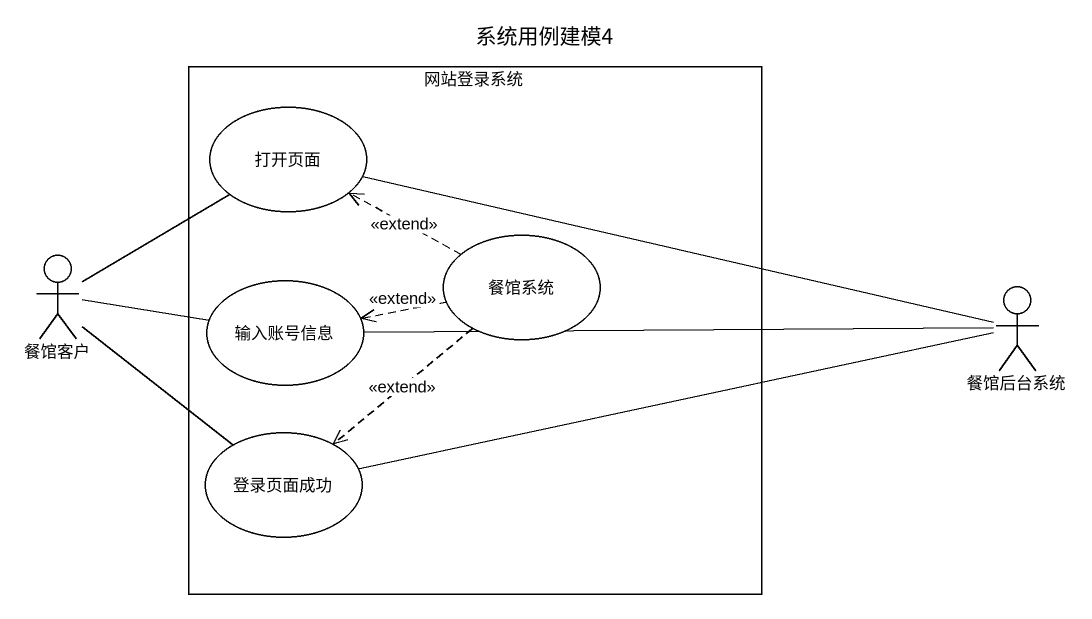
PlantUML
@startuml
title 系统用例建模4
rectangle 网站登录系统 {
  usecase 打开页面
  usecase 输入账号信息
  usecase 餐馆系统
  usecase 登录页面成功
}
actor 餐馆客户
actor 餐馆后台系统
打开页面 -right- 餐馆后台系统
餐馆客户 -up- 打开页面
餐馆客户 -right- 输入账号信息
餐馆客户 -- 登录页面成功
输入账号信息 -right- 餐馆后台系统
餐馆系统 .left.> 打开页面 : <<extend>>
餐馆系统 .left.> 输入账号信息 : <<extend>>
餐馆系统 ..> 登录页面成功 : <<extend>>
登录页面成功 -right- 餐馆后台系统
@enduml
